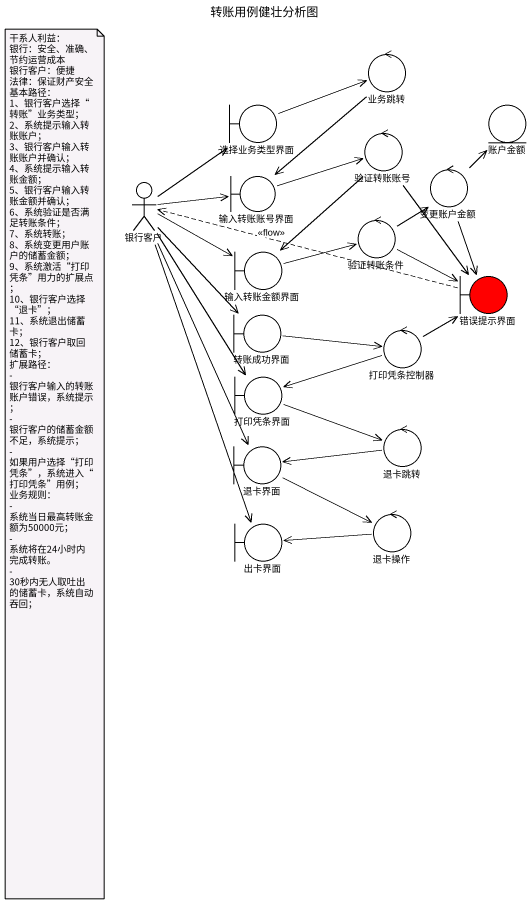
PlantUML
@startuml
title 转账用例健壮分析图
control 业务跳转
boundary 选择业务类型界面
entity 账户金额
control 验证转账账号
actor 银行客户
boundary 输入转账账号界面
control 变更账户金额
control 验证转账条件
boundary 输入转账金额界面
boundary 错误提示界面 #FF0000
boundary 转账成功界面
control 打印凭条控制器
boundary 打印凭条界面
control 退卡跳转
boundary 退卡界面
boundary 出卡界面
control 退卡操作
业务跳转 --> 输入转账账号界面
选择业务类型界面 -right-> 业务跳转
验证转账账号 --> 输入转账金额界面
验证转账账号 --> 错误提示界面
银行客户 -up-> 选择业务类型界面
银行客户 -right-> 输入转账账号界面
银行客户 -right-> 输入转账金额界面
银行客户 --> 转账成功界面
银行客户 --> 打印凭条界面
银行客户 --> 退卡界面
银行客户 --> 出卡界面
输入转账账号界面 -right-> 验证转账账号
变更账户金额 -up-> 账户金额
变更账户金额 --> 错误提示界面
验证转账条件 -up-> 变更账户金额
验证转账条件 -right-> 错误提示界面
输入转账金额界面 -right-> 验证转账条件
错误提示界面 .left.> 银行客户 : <<flow>>
转账成功界面 -right-> 打印凭条控制器
打印凭条控制器 -up-> 错误提示界面
打印凭条控制器 -left-> 打印凭条界面
打印凭条界面 -right-> 退卡跳转
退卡跳转 -left-> 退卡界面
退卡界面 -right-> 退卡操作
退卡操作 -left-> 出卡界面
note as N1
  干系人利益：
  银行：安全、准确、节约运营成本
  银行客户：便捷
  法律：保证财产安全
  基本路径：
  1、银行客户选择“转账”业务类型；
  2、系统提示输入转账账户；
  3、银行客户输入转账账户并确认；
  4、系统提示输入转账金额；
  5、银行客户输入转账金额并确认；
  6、系统验证是否满足转账条件；
  7、系统转账；
  8、系统变更用户账户的储蓄金额；
  9、系统激活“打印凭条”用力的扩展点；
  10、银行客户选择“退卡”；
  11、系统退出储蓄卡；
  12、银行客户取回储蓄卡；
  扩展路径：
  - 银行客户输入的转账账户错误，系统提示；
  - 银行客户的储蓄金额不足，系统提示；
  - 如果用户选择“打印凭条”，系统进入“打印凭条”用例；
  业务规则：
  - 系统当日最高转账金额为50000元；
  - 系统将在24小时内完成转账。
  - 30秒内无人取吐出的储蓄卡，系统自动吞回；
end note
@enduml
